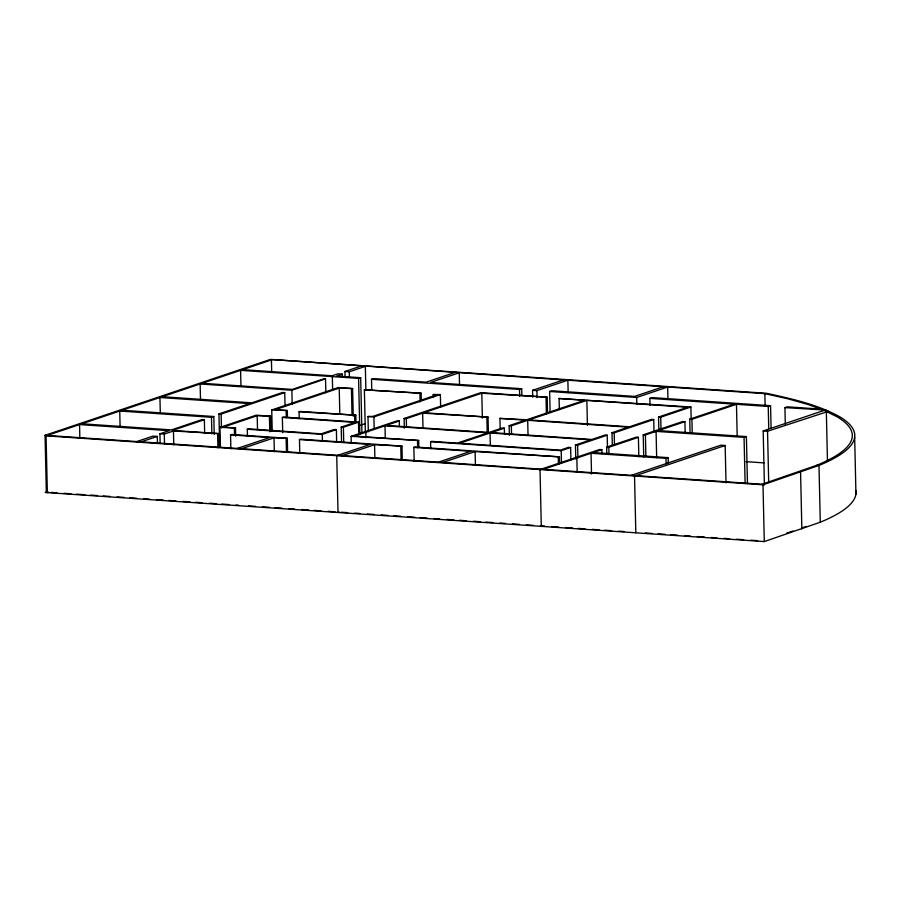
<?xml version="1.0" encoding="UTF-8"?>
<svg xmlns="http://www.w3.org/2000/svg" width="901" height="901" viewBox="0 0 901 901"><rect width="100%" height="100%" fill="white"/><g stroke="black" fill="none" stroke-linecap="round" stroke-linejoin="round"><path stroke-width="1.35" d="M46.334 492.092L48.519 492.239L47.348 492.633L46.064 435.847L272.598 359.567L766.548 393.298C791.574 398.749 817.094 404.324 839.721 416.78A433.775 73.082 -1.3 0 1 818.986 465.423L816.723 465.31L761.987 484.242L45.05 435.307L46.334 492.092L45.174 492.487L764.285 541.58L820.282 522.208A433.775 73.082 -1.3 0 0 855.95 490.595M46.064 435.847L763.001 484.783L818.986 465.423L820.282 522.208M802.284 527.828L806.215 526.398M45.05 435.307L270.413 359.42L563.519 379.907M136.783 441.569L152.945 436.118L157.292 436.422L157.45 443.348M160.153 443.461L159.928 433.775L169.106 430.678L79.547 424.574L79.862 438.415M219.698 447.144L218.943 413.897L249.498 403.614L159.939 397.499L160.288 412.737M345.06 377.023L344.925 371.482L360.986 366.076M204.662 433.55L204.358 419.697L172.451 430.441L218.785 433.606L219.101 447.448M120.092 426.274L119.743 411.036L211.476 417.298L213.807 416.51L214.213 434.519M218.943 413.897L221.128 414.055L284.739 392.633L285.054 406.486M200.484 399.199L200.135 383.972L291.868 390.234L325.531 378.893L325.847 392.746M141.142 441.862L157.292 436.422M159.928 433.775L164.286 434.068L173.454 430.982L218.785 433.606M342.346 376.911L342.29 374.14L336.58 376.055L360.682 377.71L361.932 433.111M344.925 371.482L349.284 371.786L365.344 366.38L365.874 389.919M240.95 385.583L240.601 370.345L358.598 378.409L360.682 377.71M220.407 446.761L219.968 427.378L256.199 415.181L270.593 416.161L270.931 431.399M272.215 430.723L271.742 409.944L338.213 387.565L352.606 388.545L353.237 416.251M270.593 416.161L257.202 415.721L223.313 427.13L235.533 427.964L235.713 436.275M352.606 388.545L339.226 388.106L275.087 409.696L287.306 410.529L287.464 417.456M371.753 390.37L371.505 379.287L373.588 378.589L426.128 382.17L454.892 372.485M219.968 427.378L235.533 427.964M271.742 409.944L287.306 410.529M230.87 448.732L230.555 434.879L231.715 434.485L287.306 438.28L287.61 452.133M247.46 436.163L247.302 429.236L248.462 428.842L321.252 433.82L334.203 429.462L336.377 429.608L336.659 442.076M282.711 432.671L282.362 417.433L283.522 417.039L358.497 422.164L358.778 434.62M299.233 418.728L299.076 411.802L300.236 411.419L355.827 415.203L355.985 422.13M365.322 431.376L364.376 389.818L421.127 393.219L421.285 400.145M237.335 448.428L269.658 437.548L230.555 434.879M241.693 448.721L274.017 437.841L287.306 438.28M299.076 411.802L355.827 415.203M364.376 389.818L421.127 393.219M299.774 453.428L299.459 439.587L300.63 439.192L401.959 446.108L402.274 459.96M368.329 431.748L367.98 416.51L372.89 416.375L437.019 394.784L433.291 394.525L433.347 397.296M433.291 394.525L440.364 394.537L440.645 407.004M341.535 442.335L341.197 427.097L355.152 422.4L282.362 417.433M367.98 416.51L373.892 416.915L440.364 394.537M247.302 429.236L322.265 434.361L336.377 429.608M341.197 427.097L343.371 427.254L358.497 422.164M360.456 425.249L365.389 423.583M351.266 443.269L351.108 436.343L397.116 420.846L399.301 420.992L399.425 426.533M404.335 428.189L404.121 418.492L480.796 392.678L547.189 397.206L547.538 412.444M430.723 448.687L430.565 441.76L431.725 441.366L457.314 443.112L487.869 432.829L384.997 425.813L354.453 436.095L418.672 440.476L418.83 447.403M399.301 420.992L386.169 425.418L489.029 432.435L502.161 428.02L504.335 428.166L504.47 433.708M404.121 418.492L406.295 418.638L422.659 413.131L488.038 417.118L488.387 432.356M547.189 397.206L481.81 393.219L423.819 412.737L488.038 417.118M532.716 397.251L532.559 390.324L564.69 379.512M342.245 455.591L374.568 444.711L401.959 446.108M532.559 390.324L536.917 390.629L569.038 379.805M550.106 412.275L549.633 391.496L551.84 390.752L634.597 396.406L663.316 386.743M351.108 436.343L418.672 440.476M414.167 461.244L413.852 447.392L415.012 446.997L559.431 456.852L559.589 463.778M500.19 429.484L499.931 418.402L526.691 419.765L584.67 400.235L559.082 398.49L559.341 409.572M559.082 398.49L690.887 407.015L691.168 419.483M509.38 435.363L509.155 425.666L525.52 420.159L499.931 418.402M575.773 458.846L575.457 444.993L590.729 439.857L490.043 432.976L459.487 443.269L560.185 450.14L568.463 447.358L570.637 447.504L570.919 459.972M504.335 428.166L491.203 432.593L591.901 439.463L605.033 435.037L607.206 435.194L607.488 447.651M509.155 425.666L511.34 425.813L527.693 420.305L628.391 427.175L612.027 432.683L612.308 445.15M658.868 430.869L658.552 417.017L687.542 407.263L586.855 400.382L528.864 419.911L629.551 426.781L651.547 419.382L653.732 419.528L654.013 431.996M438.449 462.157L470.772 451.277L413.852 447.392M442.808 462.461L475.12 451.57L559.431 456.852M549.633 391.496L636.692 397.465L667.664 387.036L667.923 398.118M650.015 405.292L649.858 398.366L652.133 397.6L770.569 405.687L771.076 427.851M339.181 512.083L338.021 512.478L336.726 455.681L370.21 444.407L299.459 439.587M430.565 441.76L561.199 450.68L570.637 447.504M575.457 444.993L577.631 445.15L607.206 435.194M612.027 432.683L614.2 432.829L653.732 419.528M658.552 417.017L660.726 417.174L690.887 407.015M606.812 454.048L606.655 447.121L636.23 437.165L638.404 437.323L638.843 456.706M643.731 456.976L643.224 434.811L682.744 421.51L684.929 421.657L685.177 432.739M690.065 432.998L689.749 419.156L734.292 404.155L649.858 398.366M543.359 469.32L591.056 453.259L665.974 458.372L668.17 457.64L668.294 463.182M601.924 453.789L601.834 449.633L593.241 452.527L668.17 457.64M606.655 447.121L608.828 447.279L638.404 437.323M643.224 434.811L645.398 434.958L656.074 431.376L744.057 437.379L746.388 436.591L747.458 483.691M684.929 421.657L658.406 430.588L746.388 436.591M689.749 419.156L691.923 419.303L736.466 404.301L768.238 406.475L770.569 405.687M785.3 424.236L784.929 407.612L787.26 406.824L820.597 409.099M631.342 475.323L720.823 445.195L725.17 445.499L726.015 482.902M764.408 484.963L763.181 430.937L824.156 410.405L837.333 416.938A431.297 72.666 -1.3 0 1 816.723 465.31M725.17 445.499L634.529 476.021L635.824 532.806M763.181 430.937L767.539 431.241L828.661 411.25M542.47 525.959L541.298 526.353L540.014 469.567L599.661 449.486L601.834 449.633M786.663 533.155L793.162 530.971M371.505 379.287L519.517 389.435L521.702 388.703L521.859 395.629M826.093 410.068L784.929 407.612M824.156 410.405L808.096 404.515L788.037 398.839L764.848 393.647L567.878 380.199L568.159 392.667M342.29 374.14L337.931 373.836L332.221 375.762L242.662 369.647M521.702 388.703L430.487 382.475L459.251 372.789L459.533 385.256M325.531 378.893L323.853 378.78L292.262 389.423L202.196 383.274M284.739 392.633L282.554 392.487L251.829 402.826L162.27 396.722M122.074 410.248L213.807 416.51M204.358 419.697L202.173 419.551L171.438 429.901L81.878 423.785M746.039 461.661L764.003 462.889M51.346 492.43L56.943 492.813M63.937 493.298L70.931 493.771M76.529 494.153L84.919 494.728M90.517 495.111L97.511 495.584M103.097 495.967L110.091 496.44M117.085 496.924L124.079 497.397M129.676 497.78L136.67 498.264M143.822 498.749L149.397 499.131M156.369 499.605L163.34 500.078M168.915 500.46L175.886 500.933M182.858 501.406L189.829 501.891M195.404 502.274L202.376 502.747M209.347 503.22L216.319 503.693M221.894 504.076L228.865 504.549M235.837 505.033L238.63 505.224M248.563 505.9L255.524 506.373M262.495 506.846L269.467 507.319M275.053 507.702L282.024 508.187M288.996 508.66L294.571 509.042M301.542 509.515L308.514 509.989M314.089 510.371L321.06 510.844M328.032 511.317L335.003 511.802M341.355 512.23L347.718 512.669M354.69 513.142L360.265 513.525M367.236 513.998L374.208 514.471M381.179 514.955L388.151 515.428M393.726 515.811L400.697 516.284M407.669 516.757L414.64 517.23M420.215 517.613L427.187 518.098M434.158 518.571L439.733 518.953M446.885 519.438L453.845 519.911M459.431 520.294L466.403 520.767M473.374 521.24L480.346 521.724M485.921 522.096L492.892 522.58M499.864 523.053L505.438 523.436M512.41 523.909L519.381 524.382M526.353 524.866L533.324 525.339M540.296 525.812L544.643 526.105M551.626 526.589L558.609 527.062M565.591 527.535L572.574 528.02M578.16 528.403L585.143 528.876M592.126 529.349L599.12 529.833M604.706 530.205L611.689 530.689M618.672 531.162L624.258 531.545M645.409 532.987L652.425 533.471M658.034 533.854L665.051 534.327M670.659 534.71L677.676 535.194M684.692 535.667L690.312 536.05M697.329 536.534L704.345 537.007M711.362 537.492L716.971 537.874M723.987 538.359L729.596 538.742M736.613 539.215L743.629 539.699M750.646 540.172L757.662 540.656M761.987 484.242L763.001 484.783L764.285 541.58M854.666 437.323L855.95 494.12M826.33 411.442L827.467 461.301M800.572 472.135L801.856 528.932M768.238 406.475L768.744 428.639M767.539 431.241L768.699 482.485M764.848 393.647L765.14 406.114M744.057 437.379L745.093 483.082M736.466 404.301L737.187 436.163M691.923 419.303L692.238 433.156M665.974 458.372L666.109 463.914M660.726 417.174L661.007 429.642M656.074 431.376L656.671 457.685M645.398 434.958L645.871 455.737M636.692 397.465L636.849 404.391M614.2 432.829L614.482 445.297M608.828 447.279L608.986 454.205M591.056 453.259L591.518 474.039M586.855 400.382L587.418 425.317M577.631 445.15L577.913 457.607M576.843 458.046L577.158 471.899M561.199 450.68L561.481 463.148M558.26 457.246L558.417 464.173M546.029 397.6L546.4 414.223M536.917 390.629L537.075 397.555M527.693 420.305L528.042 435.543M519.517 389.435L519.663 396.361M511.34 425.813L511.52 434.124M490.043 432.976L490.324 445.443M486.878 417.512L487.216 432.75M481.81 393.219L482.373 418.143M475.12 451.57L475.435 465.423M422.659 413.131L422.997 428.369M419.956 393.613L420.148 401.925M417.501 440.871L417.659 447.797M406.295 418.638L406.486 426.95M400.787 446.502L401.103 460.355M384.997 425.813L385.279 438.28M373.892 416.915L374.174 429.383M374.568 444.711L374.884 458.564M365.829 432.266L365.964 437.807M358.598 378.409L359.859 433.809M354.656 415.598L354.814 422.524M351.435 388.939L352.032 415.26M349.284 371.786L349.408 377.316M343.371 427.254L343.72 442.481M339.226 388.106L339.823 414.415M332.334 376.607L332.615 389.074M322.265 434.361L322.423 441.287M291.868 390.234L292.183 404.076M286.135 410.924L286.293 417.85M286.135 438.674L286.45 452.527M274.017 437.841L274.321 451.694M271.426 359.961L271.708 372.428M269.422 416.555L269.771 431.782M257.202 415.721L257.517 429.563M234.361 428.358L234.519 435.284M221.128 414.055L221.443 427.896M217.614 433.989L217.929 447.842M211.476 417.298L211.859 433.922M173.454 430.982L173.769 444.835M164.286 434.068L164.5 443.765"/></g></svg>
